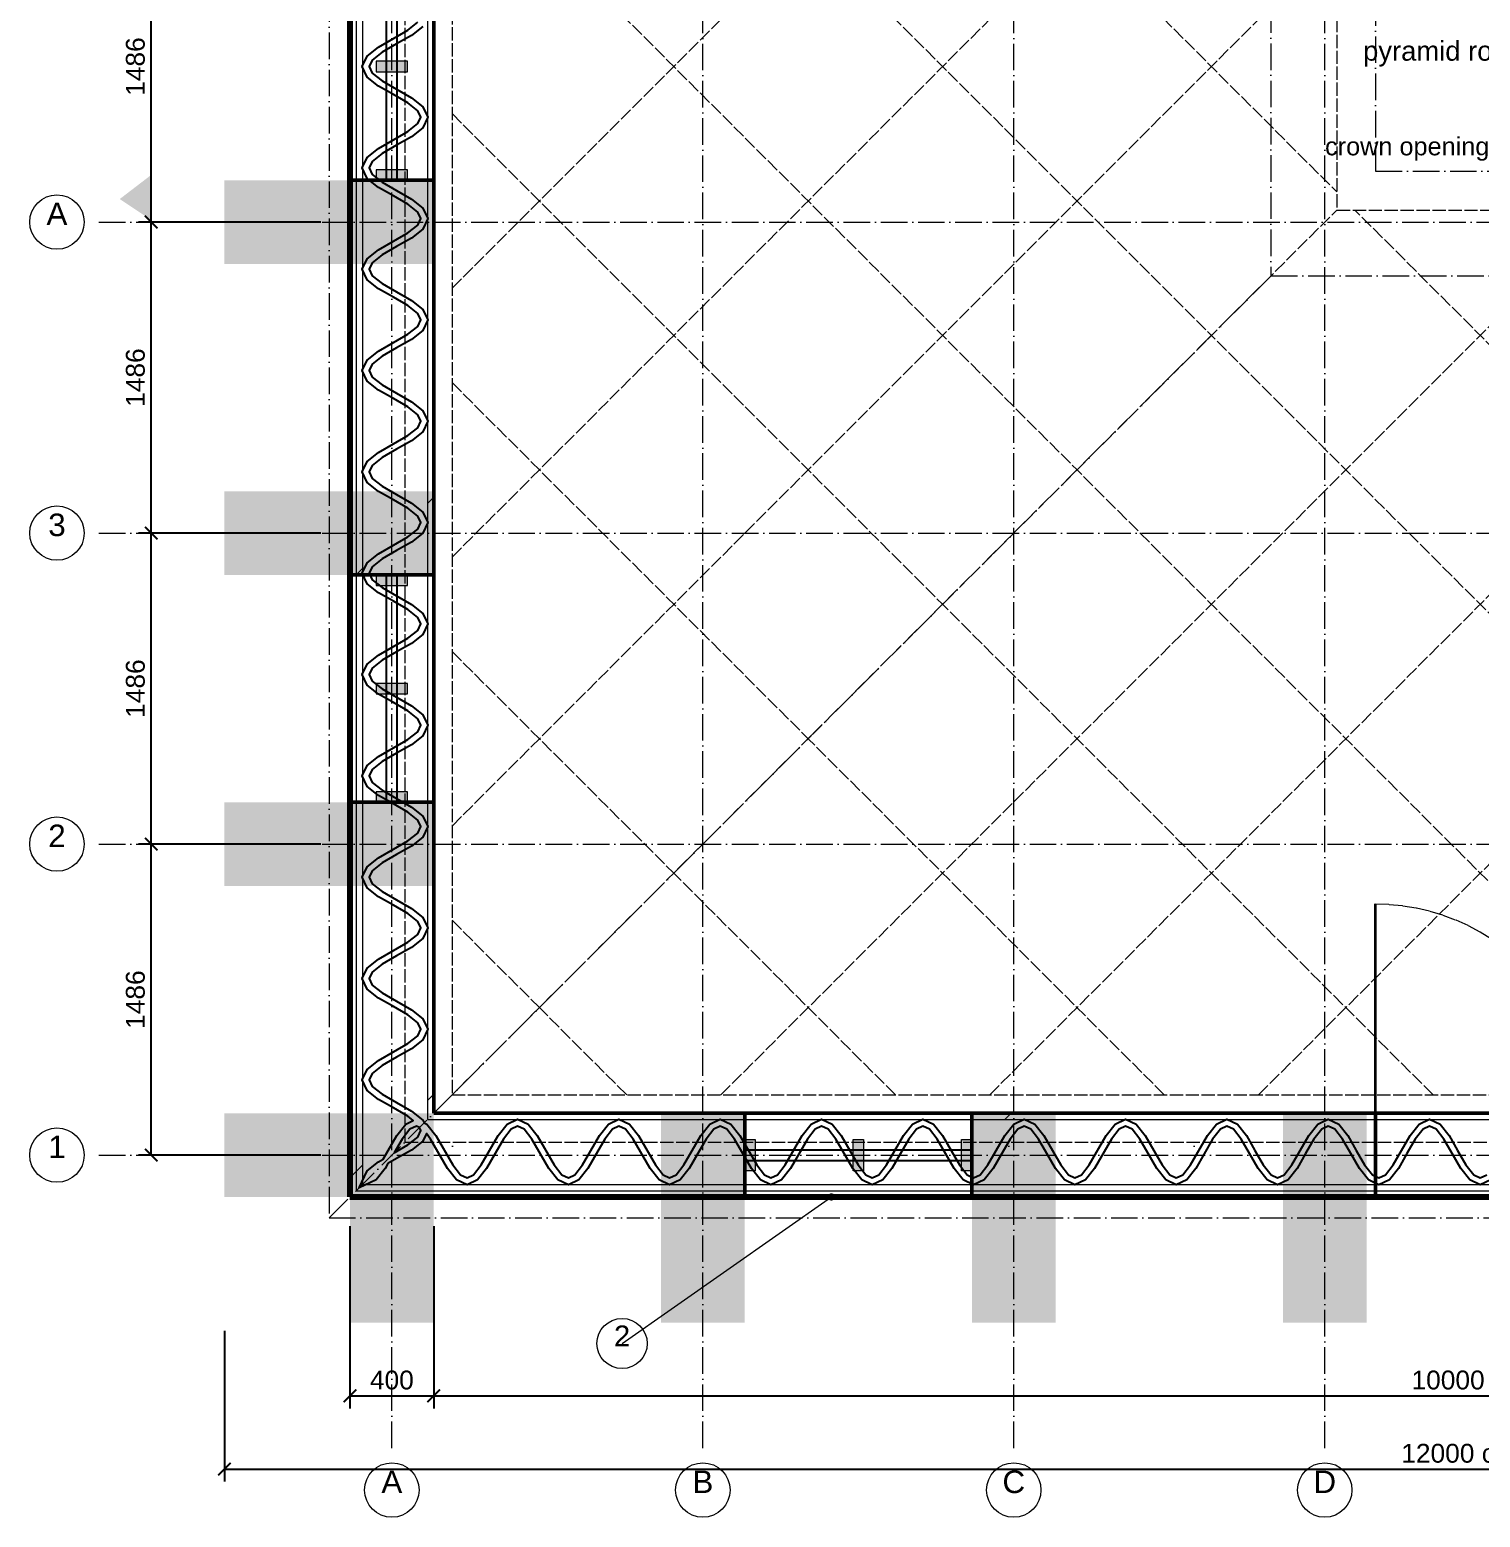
# Model space of a CAD drawing. Header units: millimetres. Extents: x 0 to 157872, y -2 to 14466.
# Drawn here: x 34300 to 41230, y 0 to 7106 of the extents above; entities that cross this region are included whole.
import ezdxf
from ezdxf.enums import TextEntityAlignment as Align

# ---------------------------------------------------------------- set-up
doc = ezdxf.new("R2010")
doc.units = ezdxf.units.MM
doc.linetypes.add('DASHDOT', pattern=[3.556, 2.54, -0.508, 0, -0.508])
doc.linetypes.add('DASHED', pattern=[1.524, 1.27, -0.254])
for name, color, linetype, lineweight in [('ANNOTATION', 4, 'CONTINUOUS', 18), ('BUTTRESS-SOLID', 7, 'CONTINUOUS', 25), ('DIMS', 3, 'CONTINUOUS', 18), ('HATCH-INSULATION', 7, 'Continuous', 9), ('HATCH-PRINTED', 7, 'CONTINUOUS', 9), ('HIDDEN-AXIS', 8, 'DASHED', 18), ('LINES', 7, 'CONTINUOUS', 25), ('OUTLINE-CUT', 7, 'CONTINUOUS', 50), ('OUTLINE-FINE', 7, 'CONTINUOUS', 25), ('PRINTED-BEAD', 7, 'CONTINUOUS', 25), ('TEXT', 7, 'CONTINUOUS', 18)]:
    doc.layers.add(name, color=color, linetype=linetype, lineweight=lineweight)
doc.styles.get("Standard").update_dxf_attribs({"font": 'arial.ttf'})
doc.dimstyles.new('PYR-1-50', dxfattribs={"dimscale": 50, "dimtxt": 1.8, "dimasz": 1.2, "dimexe": 1.2, "dimexo": 0.8, "dimgap": 0.6, "dimtad": 1, "dimdec": 0, "dimtxsty": 'Standard', "dimblk": 'ARCHTICK', "dimcen": 2.5, "dimclrd": 3, "dimclre": 3, "dimclrt": 7, "dimazin": 3, "dimtfac": 1, "dimtmove": 0, "dimatfit": 3})
pattern_1 = [(45, (0, 0), (-1425.35, 1425.35), [])]
pattern_2 = [(0, (0, 0), (442.913, 885.827), [0, -885.827])]

# ---------------------------------------------------------------- blocks, each defined once
blk = doc.blocks.new('_ARCHTICK')
at = {"color": 0, "linetype": 'BYBLOCK', "const_width": 0.15}
blk.add_lwpolyline([(-0.5, -0.5), (0.5, 0.5)], dxfattribs=at)

msp = doc.modelspace()

# ---------------------------------------------------------------- hatches: boundary and pattern name
at = {"layer": 'ANNOTATION', "ltscale": 50}
h = msp.add_hatch(color=7, dxfattribs=at)
h.dxf.hatch_style = 1
h.paths.add_polyline_path([(34880, 6197.1), (34880, 6412.1), (34730, 6297.1)])
h = msp.add_hatch(color=7, dxfattribs=at)
h.dxf.hatch_style = 1
edge = h.paths.add_edge_path()
edge.add_arc((38130, 1530), 17.5, 0, 360)
at = {"layer": 'BUTTRESS-SOLID', "ltscale": 50}
h = msp.add_hatch(color=7, dxfattribs=at)
h.dxf.hatch_style = 1
h.paths.add_polyline_path([(35955, 6905), (35955, 6955), (36105, 6955), (36105, 6905)])
h = msp.add_hatch(color=7, dxfattribs=at)
h.dxf.hatch_style = 1
h.paths.add_polyline_path([(35955, 6387.1), (35955, 6437.1), (36105, 6437.1), (36105, 6387.1)])
h = msp.add_hatch(color=7, dxfattribs=at)
h.dxf.hatch_style = 1
h.paths.add_polyline_path([(35230, 5987.1), (35230, 6387.1), (35825, 6387.1), (36230, 6387.1), (36230, 5987.1)])
h = msp.add_hatch(color=7, dxfattribs=at)
h.dxf.hatch_style = 1
h.paths.add_polyline_path([(35825, 4501.4), (35230, 4501.4), (35230, 4901.4), (36230, 4901.4), (36230, 4501.4)])
h = msp.add_hatch(color=7, dxfattribs=at)
h.dxf.hatch_style = 1
h.paths.add_polyline_path([(35955, 4501.4), (36105, 4501.4), (36105, 4451.4), (35955, 4451.4)])
h = msp.add_hatch(color=7, dxfattribs=at)
h.dxf.hatch_style = 1
h.paths.add_polyline_path([(35955, 3983.6), (36105, 3983.6), (36105, 3933.6), (35955, 3933.6)])
h = msp.add_hatch(color=7, dxfattribs=at)
h.dxf.hatch_style = 1
h.paths.add_polyline_path([(36230, 3415.7), (36230, 3015.7), (35230, 3015.7), (35230, 3415.7), (35825, 3415.7), (35825, 3415.7)])
h = msp.add_hatch(color=7, dxfattribs=at)
h.dxf.hatch_style = 1
h.paths.add_polyline_path([(35955, 3465.7), (36105, 3465.7), (36105, 3415.7), (35955, 3415.7)])
h = msp.add_hatch(color=7, dxfattribs=at)
h.dxf.hatch_style = 1
h.paths.add_polyline_path([(35230, 1530), (35230, 1930), (36230, 1930), (36230, 1530)])
h = msp.add_hatch(color=7, dxfattribs=at)
h.dxf.hatch_style = 1
h.paths.add_polyline_path([(35830, 930), (35830, 1930), (36230, 1930), (36230, 930)])
h = msp.add_hatch(color=7, dxfattribs=at)
h.dxf.hatch_style = 1
h.paths.add_polyline_path([(37715.7, 1525), (37715.7, 930), (37315.7, 930), (37315.7, 1930), (37715.7, 1930), (37715.7, 1525)])
h = msp.add_hatch(color=7, dxfattribs=at)
h.dxf.hatch_style = 1
h.paths.add_polyline_path([(39201.4, 930), (38801.4, 930), (38801.4, 1525), (38801.4, 1930), (39201.4, 1930)])
h = msp.add_hatch(color=7, dxfattribs=at)
h.dxf.hatch_style = 1
h.paths.add_polyline_path([(40287.1, 930), (40287.1, 1930), (40687.1, 1930), (40687.1, 930)])
h = msp.add_hatch(color=7, dxfattribs=at)
h.dxf.hatch_style = 1
h.paths.add_polyline_path([(37715.7, 1655), (37715.7, 1805), (37765.7, 1805), (37765.7, 1655)])
h = msp.add_hatch(color=7, dxfattribs=at)
h.dxf.hatch_style = 1
h.paths.add_polyline_path([(38233.6, 1655), (38233.6, 1805), (38283.6, 1805), (38283.6, 1655)])
h = msp.add_hatch(color=7, dxfattribs=at)
h.dxf.hatch_style = 1
h.paths.add_polyline_path([(38751.4, 1655), (38751.4, 1805), (38801.4, 1805), (38801.4, 1655)])
at = {"layer": 'HATCH-INSULATION', "ltscale": 50}
h = msp.add_hatch(dxfattribs=at)
h.set_pattern_fill('DOTS', scale=23.622047)
h.set_pattern_definition(pattern_2)
h.paths.add_polyline_path([(35890, 5965.1), (35890, 6387.1), (35922.9, 6387.1), (35966.6, 6352.8), (36037.5, 6311.9), (36106.6, 6272.1), (36154.2, 6234.6), (36168.5, 6203.9), (36154.2, 6173.1), (36106.6, 6135.6), (36037.5, 6095.8), (35966.6, 6055), (35911.7, 6011.7)])
h = msp.add_hatch(dxfattribs=at)
h.set_pattern_fill('DOTS', scale=23.622047)
h.set_pattern_definition(pattern_2)
h.paths.add_polyline_path([(36178.3, 6253.8), (36123.4, 6297), (36052.5, 6337.9), (35983.4, 6377.7), (35971.4, 6387.1), (36200, 6387.1), (36200, 6207.2)])
h = msp.add_hatch(dxfattribs=at)
h.set_pattern_fill('DOTS', scale=23.622047)
h.set_pattern_definition(pattern_2)
h.paths.add_polyline_path([(36200, 6200.5), (36200, 5723.1), (36178.3, 5769.7), (36123.4, 5812.9), (36052.5, 5853.8), (35983.4, 5893.6), (35935.8, 5931), (35921.5, 5961.8), (35935.8, 5992.6), (35983.4, 6030), (36052.5, 6069.8), (36123.4, 6110.7), (36178.3, 6154)])
h = msp.add_hatch(dxfattribs=at)
h.set_pattern_fill('DOTS', scale=23.622047)
h.set_pattern_definition(pattern_2)
h.paths.add_polyline_path([(35890, 5481), (35890, 5958.5), (35911.7, 5911.9), (35966.6, 5868.7), (36037.5, 5827.8), (36106.6, 5788), (36154.2, 5750.5), (36168.5, 5719.8), (36154.2, 5689), (36106.6, 5651.5), (36037.5, 5611.7), (35966.6, 5570.9), (35911.7, 5527.6)])
h = msp.add_hatch(dxfattribs=at)
h.set_pattern_fill('DOTS', scale=23.622047)
h.set_pattern_definition(pattern_2)
h.paths.add_polyline_path([(36200, 5716.5), (36200, 5239), (36178.3, 5285.6), (36123.4, 5328.8), (36052.5, 5369.7), (35983.4, 5409.5), (35935.8, 5447), (35921.5, 5477.7), (35935.8, 5508.5), (35983.4, 5546), (36052.5, 5585.8), (36123.4, 5626.6), (36178.3, 5669.9)])
h = msp.add_hatch(dxfattribs=at)
h.set_pattern_fill('DOTS', scale=23.622047)
h.set_pattern_definition(pattern_2)
h.paths.add_polyline_path([(35890, 4997), (35890, 5474.4), (35911.7, 5427.8), (35966.6, 5384.6), (36037.5, 5343.7), (36106.6, 5303.9), (36154.2, 5266.5), (36168.5, 5235.7), (36154.2, 5204.9), (36106.6, 5167.5), (36037.5, 5127.7), (35966.6, 5086.8), (35911.7, 5043.5)])
h = msp.add_hatch(dxfattribs=at)
h.set_pattern_fill('DOTS', scale=23.622047)
h.set_pattern_definition(pattern_2)
h.paths.add_polyline_path([(36200, 5232.4), (36200, 4754.9), (36178.3, 4801.5), (36123.4, 4844.7), (36052.5, 4885.6), (35983.4, 4925.4), (35935.8, 4962.9), (35921.5, 4993.6), (35935.8, 5024.4), (35983.4, 5061.9), (36052.5, 5101.7), (36123.4, 5142.5), (36178.3, 5185.8)])
h = msp.add_hatch(dxfattribs=at)
h.set_pattern_fill('DOTS', scale=23.622047)
h.set_pattern_definition(pattern_2)
h.paths.add_polyline_path([(35890, 4512.9), (35890, 4990.3), (35911.7, 4943.7), (35966.6, 4900.5), (36037.5, 4859.6), (36106.6, 4819.8), (36154.2, 4782.4), (36168.5, 4751.6), (36154.2, 4720.8), (36106.6, 4683.4), (36037.5, 4643.6), (35966.6, 4602.7), (35911.7, 4559.5)])
h = msp.add_hatch(dxfattribs=at)
h.set_pattern_fill('DOTS', scale=23.622047)
h.set_pattern_definition(pattern_2)
h.paths.add_polyline_path([(36200, 4748.3), (36200, 4501.4), (35925.3, 4501.4), (35921.5, 4509.5), (35935.8, 4540.3), (35983.4, 4577.8), (36052.5, 4617.6), (36123.4, 4658.5), (36178.3, 4701.7)])
h = msp.add_hatch(dxfattribs=at)
h.set_pattern_fill('DOTS', scale=23.622047)
h.set_pattern_definition(pattern_2)
h.paths.add_polyline_path([(35890, 4501.4), (35890, 4506.2), (35892.2, 4501.4)])
h = msp.add_hatch(dxfattribs=at)
h.set_pattern_fill('DOTS', scale=23.622047)
h.set_pattern_definition(pattern_2)
h.paths.add_polyline_path([(35890, 3060.6), (35890, 3415.7), (36023, 3415.7), (36037.5, 3407.3), (36106.6, 3367.5), (36154.2, 3330.1), (36168.5, 3299.3), (36154.2, 3268.5), (36106.6, 3231.1), (36037.5, 3191.3), (35966.6, 3150.4), (35911.7, 3107.2)])
h = msp.add_hatch(dxfattribs=at)
h.set_pattern_fill('DOTS', scale=23.622047)
h.set_pattern_definition(pattern_2)
h.paths.add_polyline_path([(36123.4, 3392.5), (36083.1, 3415.7), (36200, 3415.7), (36200, 3302.6), (36178.3, 3349.2)])
h = msp.add_hatch(dxfattribs=at)
h.set_pattern_fill('DOTS', scale=23.622047)
h.set_pattern_definition(pattern_2)
h.paths.add_polyline_path([(36200, 3296), (36200, 2818.5), (36178.3, 2865.1), (36123.4, 2908.4), (36052.5, 2949.2), (35983.4, 2989), (35935.8, 3026.5), (35921.5, 3057.3), (35935.8, 3088), (35983.4, 3125.5), (36052.5, 3165.3), (36123.4, 3206.2), (36178.3, 3249.4)])
h = msp.add_hatch(dxfattribs=at)
h.set_pattern_fill('DOTS', scale=23.622047)
h.set_pattern_definition(pattern_2)
h.paths.add_polyline_path([(35890, 2576.5), (35890, 3054), (35911.7, 3007.4), (35966.6, 2964.1), (36037.5, 2923.3), (36106.6, 2883.5), (36154.2, 2846), (36168.5, 2815.2), (36154.2, 2784.5), (36106.6, 2747), (36037.5, 2707.2), (35966.6, 2666.3), (35911.7, 2623.1)])
h = msp.add_hatch(dxfattribs=at)
h.set_pattern_fill('DOTS', scale=23.622047)
h.set_pattern_definition(pattern_2)
h.paths.add_polyline_path([(36200, 2811.9), (36200, 2334.5), (36178.3, 2381), (36123.4, 2424.3), (36052.5, 2465.2), (35983.4, 2505), (35935.8, 2542.4), (35921.5, 2573.2), (35935.8, 2604), (35983.4, 2641.4), (36052.5, 2681.2), (36123.4, 2722.1), (36178.3, 2765.3)])
h = msp.add_hatch(dxfattribs=at)
h.set_pattern_fill('DOTS', scale=23.622047)
h.set_pattern_definition(pattern_2)
h.paths.add_polyline_path([(35890, 2092.4), (35890, 2569.9), (35911.7, 2523.3), (35966.6, 2480), (36037.5, 2439.2), (36106.6, 2399.4), (36154.2, 2361.9), (36168.5, 2331.1), (36154.2, 2300.4), (36106.6, 2262.9), (36037.5, 2223.1), (35966.6, 2182.2), (35911.7, 2139)])
h = msp.add_hatch(dxfattribs=at)
h.set_pattern_fill('DOTS', scale=23.622047)
h.set_pattern_definition(pattern_2)
h.paths.add_polyline_path([(36184.2, 1884.2), (36178.3, 1897), (36123.4, 1940.2), (36052.5, 1981.1), (35983.4, 2020.9), (35935.8, 2058.3), (35921.5, 2089.1), (35935.8, 2119.9), (35983.4, 2157.3), (36052.5, 2197.1), (36123.4, 2238), (36178.3, 2281.2), (36200, 2327.8), (36200, 1900), (36627.8, 1900), (36581.2, 1878.3), (36538, 1823.4), (36497.1, 1752.5), (36457.3, 1683.4), (36419.9, 1635.8), (36389.1, 1621.5), (36358.3, 1635.8), (36320.9, 1683.4), (36240.2, 1823.4), (36197, 1878.3)])
h = msp.add_hatch(dxfattribs=at)
h.set_pattern_fill('DOTS', scale=23.622047)
h.set_pattern_definition(pattern_2)
h.paths.add_polyline_path([(35890, 2085.8), (35911.7, 2039.2), (35966.6, 1996), (36037.5, 1955.1), (36106.6, 1915.3), (36132.6, 1894.8), (36097.1, 1878.3), (36053.9, 1823.4), (35989.2, 1711.2), (35966.6, 1698.1), (35911.7, 1654.9), (35890, 1608.3)])
h = msp.add_hatch(dxfattribs=at)
h.set_pattern_fill('DOTS', scale=23.622047)
h.set_pattern_definition(pattern_2)
h.paths.add_polyline_path([(36168.5, 1847), (36154.2, 1816.3), (36106.6, 1778.8), (36041.1, 1741.1), (36078.8, 1806.6), (36116.3, 1854.2), (36147, 1868.5), (36161.7, 1861.7)])
h = msp.add_hatch(dxfattribs=at)
h.set_pattern_fill('DOTS', scale=23.622047)
h.set_pattern_definition(pattern_2)
h.paths.add_polyline_path([(36392.4, 1590), (36439, 1611.7), (36482.2, 1666.6), (36523.1, 1737.5), (36562.9, 1806.6), (36600.4, 1854.2), (36631.1, 1868.5), (36661.9, 1854.2), (36699.4, 1806.6), (36780, 1666.6), (36823.3, 1611.7), (36869.9, 1590)])
h = msp.add_hatch(dxfattribs=at)
h.set_pattern_fill('DOTS', scale=23.622047)
h.set_pattern_definition(pattern_2)
h.paths.add_polyline_path([(37111.9, 1900), (37065.3, 1878.3), (37022.1, 1823.4), (36981.2, 1752.5), (36941.4, 1683.4), (36904, 1635.8), (36873.2, 1621.5), (36842.4, 1635.8), (36805, 1683.4), (36724.3, 1823.4), (36681, 1878.3), (36634.5, 1900)])
h = msp.add_hatch(dxfattribs=at)
h.set_pattern_fill('DOTS', scale=23.622047)
h.set_pattern_definition(pattern_2)
h.paths.add_polyline_path([(36876.5, 1590), (36923.1, 1611.7), (36966.3, 1666.6), (37007.2, 1737.5), (37047, 1806.6), (37084.5, 1854.2), (37115.2, 1868.5), (37146, 1854.2), (37183.5, 1806.6), (37264.1, 1666.6), (37307.4, 1611.7), (37354, 1590)])
h = msp.add_hatch(dxfattribs=at)
h.set_pattern_fill('DOTS', scale=23.622047)
h.set_pattern_definition(pattern_2)
h.paths.add_polyline_path([(37596, 1900), (37549.4, 1878.3), (37506.2, 1823.4), (37465.3, 1752.5), (37425.5, 1683.4), (37388, 1635.8), (37357.3, 1621.5), (37326.5, 1635.8), (37289, 1683.4), (37208.4, 1823.4), (37165.1, 1878.3), (37118.5, 1900)])
h = msp.add_hatch(dxfattribs=at)
h.set_pattern_fill('DOTS', scale=23.622047)
h.set_pattern_definition(pattern_2)
h.paths.add_polyline_path([(37407.2, 1611.7), (37450.4, 1666.6), (37491.3, 1737.5), (37531.1, 1806.6), (37568.5, 1854.2), (37599.3, 1868.5), (37630.1, 1854.2), (37667.5, 1806.6), (37715.7, 1723), (37715.7, 1590), (37360.6, 1590)])
h = msp.add_hatch(dxfattribs=at)
h.set_pattern_fill('DOTS', scale=23.622047)
h.set_pattern_definition(pattern_2)
h.paths.add_polyline_path([(37649.2, 1878.3), (37602.6, 1900), (37715.7, 1900), (37715.7, 1783.1), (37692.5, 1823.4)])
h = msp.add_hatch(dxfattribs=at)
h.set_pattern_fill('DOTS', scale=23.622047)
h.set_pattern_definition(pattern_2)
h.paths.add_polyline_path([(38917.6, 1752.5), (38877.8, 1683.4), (38840.3, 1635.8), (38809.5, 1621.5), (38801.4, 1625.3), (38801.4, 1900), (39048.3, 1900), (39001.7, 1878.3), (38958.5, 1823.4)])
h = msp.add_hatch(dxfattribs=at)
h.set_pattern_fill('DOTS', scale=23.622047)
h.set_pattern_definition(pattern_2)
h.paths.add_polyline_path([(39290.3, 1590), (38812.9, 1590), (38859.5, 1611.7), (38902.7, 1666.6), (38943.6, 1737.5), (38983.4, 1806.6), (39020.8, 1854.2), (39051.6, 1868.5), (39082.4, 1854.2), (39119.8, 1806.6), (39159.6, 1737.5), (39200.5, 1666.6), (39243.7, 1611.7)])
h = msp.add_hatch(dxfattribs=at)
h.set_pattern_fill('DOTS', scale=23.622047)
h.set_pattern_definition(pattern_2)
h.paths.add_polyline_path([(39532.4, 1900), (39485.8, 1878.3), (39442.5, 1823.4), (39361.9, 1683.4), (39324.4, 1635.8), (39293.6, 1621.5), (39262.9, 1635.8), (39225.4, 1683.4), (39185.6, 1752.5), (39144.7, 1823.4), (39101.5, 1878.3), (39054.9, 1900)])
h = msp.add_hatch(dxfattribs=at)
h.set_pattern_fill('DOTS', scale=23.622047)
h.set_pattern_definition(pattern_2)
h.paths.add_polyline_path([(39297, 1590), (39343.5, 1611.7), (39386.8, 1666.6), (39467.5, 1806.6), (39504.9, 1854.2), (39535.7, 1868.5), (39566.5, 1854.2), (39603.9, 1806.6), (39643.7, 1737.5), (39684.6, 1666.6), (39727.8, 1611.7), (39774.4, 1590)])
h = msp.add_hatch(dxfattribs=at)
h.set_pattern_fill('DOTS', scale=23.622047)
h.set_pattern_definition(pattern_2)
h.paths.add_polyline_path([(40016.5, 1900), (39969.9, 1878.3), (39926.6, 1823.4), (39846, 1683.4), (39808.5, 1635.8), (39777.7, 1621.5), (39747, 1635.8), (39709.5, 1683.4), (39669.7, 1752.5), (39628.8, 1823.4), (39585.6, 1878.3), (39539, 1900)])
h = msp.add_hatch(dxfattribs=at)
h.set_pattern_fill('DOTS', scale=23.622047)
h.set_pattern_definition(pattern_2)
h.paths.add_polyline_path([(39781, 1590), (39827.6, 1611.7), (39870.9, 1666.6), (39951.5, 1806.6), (39989, 1854.2), (40019.8, 1868.5), (40050.5, 1854.2), (40088, 1806.6), (40127.8, 1737.5), (40168.7, 1666.6), (40211.9, 1611.7), (40258.5, 1590)])
h = msp.add_hatch(dxfattribs=at)
h.set_pattern_fill('DOTS', scale=23.622047)
h.set_pattern_definition(pattern_2)
h.paths.add_polyline_path([(40023.1, 1900), (40500.5, 1900), (40454, 1878.3), (40410.7, 1823.4), (40369.8, 1752.5), (40330, 1683.4), (40292.6, 1635.8), (40261.8, 1621.5), (40231, 1635.8), (40193.6, 1683.4), (40153.8, 1752.5), (40112.9, 1823.4), (40069.7, 1878.3)])
h = msp.add_hatch(dxfattribs=at)
h.set_pattern_fill('DOTS', scale=23.622047)
h.set_pattern_definition(pattern_2)
h.paths.add_polyline_path([(40730, 1595.9), (40730, 1590), (40265.1, 1590), (40311.7, 1611.7), (40355, 1666.6), (40395.8, 1737.5), (40435.6, 1806.6), (40473.1, 1854.2), (40503.9, 1868.5), (40534.6, 1854.2), (40572.1, 1806.6), (40611.9, 1737.5), (40652.8, 1666.6), (40696, 1611.7)])
h = msp.add_hatch(dxfattribs=at)
h.set_pattern_fill('DOTS', scale=23.622047)
h.set_pattern_definition(pattern_2)
h.paths.add_polyline_path([(40637.9, 1752.5), (40597, 1823.4), (40553.8, 1878.3), (40507.2, 1900), (40730, 1900), (40730, 1628.9), (40715.1, 1635.8), (40677.7, 1683.4)])
h = msp.add_hatch(dxfattribs=at)
h.set_pattern_fill('DOTS', scale=23.622047)
h.set_pattern_definition(pattern_2)
h.paths.add_polyline_path([(35908.3, 1590), (35954.9, 1611.7), (35998.1, 1666.6), (36011.2, 1689.2), (36052.5, 1713), (36123.4, 1753.9), (36178.3, 1797.1), (36194.8, 1832.6), (36215.3, 1806.6), (36296, 1666.6), (36339.2, 1611.7), (36385.8, 1590)])
h = msp.add_hatch(dxfattribs=at)
h.set_pattern_fill('DOTS', scale=23.622047)
h.set_pattern_definition(pattern_2)
h.paths.add_polyline_path([(38801.4, 1592.2), (38806.2, 1590), (38801.4, 1590)])
at = {"layer": 'HATCH-PRINTED', "ltscale": 50}
h = msp.add_hatch(dxfattribs=at)
h.set_pattern_fill('ANSI31', scale=25.19685)
h.set_pattern_definition(pattern_1)
h.paths.add_polyline_path([(35888.5, 5961.8), (35890, 5958.5), (35890, 5481), (35888.5, 5477.7), (35890, 5474.4), (35890, 4997), (35888.5, 4993.6), (35890, 4990.3), (35890, 4512.9), (35888.5, 4509.5), (35890, 4506.2), (35890, 4501.4), (35830, 4501.4), (35830, 6387.1), (35890, 6387.1), (35890, 5965.1)])
h = msp.add_hatch(dxfattribs=at)
h.set_pattern_fill('ANSI31', scale=25.19685)
h.set_pattern_definition(pattern_1)
h.paths.add_polyline_path([(36200, 4754.9), (36200, 5232.4), (36201.5, 5235.7), (36200, 5239), (36200, 5716.5), (36201.5, 5719.8), (36200, 5723.1), (36200, 6200.5), (36201.5, 6203.9), (36200, 6207.2), (36200, 6387.1), (36230, 6387.1), (36230, 4501.4), (36200, 4501.4), (36200, 4748.3), (36201.5, 4751.6)])
h = msp.add_hatch(dxfattribs=at)
h.set_pattern_fill('ANSI31', scale=25.19685)
h.set_pattern_definition(pattern_1)
h.paths.add_polyline_path([(35890, 3054), (35890, 2576.5), (35888.5, 2573.2), (35890, 2569.9), (35890, 2092.4), (35888.5, 2089.1), (35890, 2085.8), (35890, 1608.3), (35874.1, 1574.1), (35908.3, 1590), (36385.8, 1590), (36389.1, 1588.5), (36392.4, 1590), (36869.9, 1590), (36873.2, 1588.5), (36876.5, 1590), (37354, 1590), (37357.3, 1588.5), (37360.6, 1590), (37715.7, 1590), (37715.7, 1530), (35830, 1530), (35830, 3415.7), (35890, 3415.7), (35890, 3060.6), (35888.5, 3057.3)])
h = msp.add_hatch(dxfattribs=at)
h.set_pattern_fill('ANSI31', scale=25.19685)
h.set_pattern_definition(pattern_1)
h.paths.add_polyline_path([(37115.2, 1901.5), (37111.9, 1900), (36634.5, 1900), (36631.1, 1901.5), (36627.8, 1900), (36200, 1900), (36200, 2327.8), (36201.5, 2331.1), (36200, 2334.5), (36200, 2811.9), (36201.5, 2815.2), (36200, 2818.5), (36200, 3296), (36201.5, 3299.3), (36200, 3302.6), (36200, 3415.7), (36230, 3415.7), (36230, 1930), (37715.7, 1930), (37715.7, 1900), (37602.6, 1900), (37599.3, 1901.5), (37596, 1900), (37118.5, 1900)])
h = msp.add_hatch(dxfattribs=at)
h.set_pattern_fill('ANSI31', scale=25.19685)
h.set_pattern_definition(pattern_1)
h.paths.add_polyline_path([(39051.6, 1901.5), (39048.3, 1900), (38801.4, 1900), (38801.4, 1930), (40730, 1930), (40730, 1900), (40507.2, 1900), (40503.9, 1901.5), (40500.5, 1900), (40023.1, 1900), (40019.8, 1901.5), (40016.5, 1900), (39539, 1900), (39535.7, 1901.5), (39532.4, 1900), (39054.9, 1900)])
h = msp.add_hatch(dxfattribs=at)
h.set_pattern_fill('ANSI31', scale=25.19685)
h.set_pattern_definition(pattern_1)
h.paths.add_polyline_path([(39781, 1590), (40258.5, 1590), (40261.8, 1588.5), (40265.1, 1590), (40730, 1590), (40730, 1530), (38801.4, 1530), (38801.4, 1590), (38806.2, 1590), (38809.5, 1588.5), (38812.9, 1590), (39290.3, 1590), (39293.6, 1588.5), (39297, 1590), (39774.4, 1590), (39777.7, 1588.5)])

# ---------------------------------------------------------------- linework, layer by layer
at = {"layer": 'ANNOTATION', "lineweight": 20, "ltscale": 50}
msp.add_lwpolyline([(37130, 830), (38130, 1530)], dxfattribs=at)
at = {"layer": 'ANNOTATION', "lineweight": 18, "ltscale": 50}
for centre, radius in [((34430, 6187.1), 130), ((34430, 4701.4), 130), ((34430, 3215.7), 130), ((34430, 1730), 130), ((37130, 830), 120), ((36030, 130), 130), ((37515.7, 130), 130), ((39001.4, 130), 130), ((40487.1, 130), 130)]:
    msp.add_circle(centre, radius, dxfattribs=at)
at = {"layer": 'HIDDEN-AXIS', "linetype": 'DASHDOT', "lineweight": 13, "ltscale": 50}
for points in [[(36030, 330), (36030, 13530)], [(37515.7, 330), (37515.7, 13530)], [(39001.4, 330), (39001.4, 13530)], [(40487.1, 330), (40487.1, 13530)], [(34630, 6187.1), (47830, 6187.1)], [(34630, 4701.4), (47830, 4701.4)], [(34630, 3215.7), (47830, 3215.7)], [(34630, 1730), (47830, 1730)]]:
    msp.add_lwpolyline(points, dxfattribs=at)
at = {"layer": 'HIDDEN-AXIS', "linetype": 'DASHDOT', "lineweight": 20, "ltscale": 50}
for points in [[(35730, 1430), (46730, 1430), (46730, 12430), (35730, 12430), (35730, 1430)], [(40230, 5930), (42230, 5930), (42230, 7930), (40230, 7930), (40230, 5930)], [(40730, 6430), (41730, 6430), (41730, 7430), (40730, 7430), (40730, 6430)], [(35730, 1430), (40230, 5930)]]:
    msp.add_lwpolyline(points, dxfattribs=at)
at = {"layer": 'HIDDEN-AXIS', "linetype": 'DASHED', "lineweight": 20, "ltscale": 50}
for points in [[(36092.5, 1792.5), (46367.5, 1792.5), (46367.5, 12067.5), (36092.5, 12067.5), (36092.5, 1792.5)], [(36317.5, 2017.5), (46142.5, 2017.5), (46142.5, 11842.5), (36317.5, 11842.5), (36317.5, 2017.5)], [(36317.5, 10558.1), (40544.5, 6331.1)], [(36317.5, 9273.8), (39945.6, 5645.6)], [(36317.5, 5870.6), (39303.4, 8856.6)], [(36317.5, 4586.2), (39945.6, 8214.4)], [(36317.5, 7989.4), (39303.4, 5003.4)], [(40544.5, 6244.5), (41915.5, 6244.5), (41915.5, 7615.5), (40544.5, 7615.5), (40544.5, 6244.5)], [(36317.5, 3301.9), (40544.5, 7528.9)], [(36317.5, 6705), (38661.2, 4361.2)], [(36317.5, 2017.5), (40544.5, 6244.5)], [(37601.9, 2017.5), (41828.9, 6244.5)], [(44858.1, 2017.5), (40631.1, 6244.5)], [(38886.2, 2017.5), (42514.4, 5645.6)], [(43573.8, 2017.5), (39945.6, 5645.6)], [(36317.5, 5420.6), (38019.1, 3719.1)], [(42289.4, 2017.5), (39303.4, 5003.4)], [(40170.6, 2017.5), (43156.6, 5003.4)], [(41005, 2017.5), (38661.2, 4361.2)], [(36317.5, 4136.2), (37376.9, 3076.9)], [(39720.6, 2017.5), (38019.1, 3719.1)], [(38436.2, 2017.5), (37376.9, 3076.9)], [(36317.5, 2851.9), (36734.7, 2434.7)], [(37151.9, 2017.5), (36734.7, 2434.7)]]:
    msp.add_lwpolyline(points, dxfattribs=at)
at = {"layer": 'HIDDEN-AXIS', "linetype": 'DASHDOT', "lineweight": 50, "ltscale": 50}
msp.add_lwpolyline([(34880, 6187.1), (34880, 6187.1)], dxfattribs=at)
at = {"layer": 'HIDDEN-AXIS', "linetype": 'DASHED', "lineweight": 15, "ltscale": 50}
msp.add_lwpolyline([(40730, 2930), (40795.4, 2927.9), (40860.5, 2921.4), (40925.1, 2910.8), (40988.8, 2895.9), (41051.4, 2876.9), (41112.7, 2853.9), (41172.3, 2826.9), (41230, 2796), (41285.6, 2761.5)], dxfattribs=at)
at = {"layer": 'LINES', "lineweight": 25, "ltscale": 50}
for points in [[(36005, 6387.1), (36005, 7472.9)], [(36055, 6387.1), (36055, 7472.9)], [(36005, 3415.7), (36005, 4501.4)], [(36055, 3415.7), (36055, 4501.4)], [(37715.7, 1755), (38801.4, 1755)], [(37715.7, 1705), (38801.4, 1705)]]:
    msp.add_lwpolyline(points, dxfattribs=at)
at = {"layer": 'LINES', "lineweight": 50, "ltscale": 50}
for points in [[(36230, 6387.1), (35830, 6387.1)], [(36230, 4501.4), (35830, 4501.4)], [(36230, 3415.7), (35830, 3415.7)], [(37715.7, 1930), (37715.7, 1530)], [(38801.4, 1930), (38801.4, 1530)], [(40730, 1930), (40730, 1530)]]:
    msp.add_lwpolyline(points, dxfattribs=at)
at = {"layer": 'LINES', "lineweight": 35, "ltscale": 50}
msp.add_lwpolyline([(40730, 1930), (40730, 2930)], dxfattribs=at)
at = {"layer": 'OUTLINE-CUT', "lineweight": 100, "ltscale": 50}
msp.add_lwpolyline([(35830, 1530), (46630, 1530), (46630, 12330), (35830, 12330)], close=True, dxfattribs=at)
at = {"layer": 'OUTLINE-CUT', "lineweight": 50, "ltscale": 50}
msp.add_lwpolyline([(36230, 1930), (46230, 1930), (46230, 11930), (36230, 11930)], close=True, dxfattribs=at)
at = {"layer": 'OUTLINE-FINE', "lineweight": 9, "ltscale": 50}
msp.add_lwpolyline([(35860, 1560), (46600, 1560), (46600, 12300), (35860, 12300)], close=True, dxfattribs=at)
at = {"layer": 'OUTLINE-FINE', "lineweight": 15, "ltscale": 50}
for points in [[(35890, 1590), (46570, 1590), (46570, 12270), (35890, 12270)], [(36200, 1900), (46260, 1900), (46260, 11960), (36200, 11960)]]:
    msp.add_lwpolyline(points, close=True, dxfattribs=at)
at = {"layer": 'OUTLINE-FINE', "lineweight": 20, "ltscale": 50}
for points in [[(36105, 6905), (36105, 6955), (35955, 6955), (35955, 6905)], [(36105, 6387.1), (36105, 6437.1), (35955, 6437.1), (35955, 6387.1)], [(36105, 4451.4), (36105, 4501.4), (35955, 4501.4), (35955, 4451.4)], [(36105, 3933.6), (36105, 3983.6), (35955, 3983.6), (35955, 3933.6)], [(36105, 3415.7), (36105, 3465.7), (35955, 3465.7), (35955, 3415.7)], [(37715.7, 1805), (37765.7, 1805), (37765.7, 1655), (37715.7, 1655)], [(38233.6, 1805), (38283.6, 1805), (38283.6, 1655), (38233.6, 1655)], [(38751.4, 1805), (38801.4, 1805), (38801.4, 1655), (38751.4, 1655)]]:
    msp.add_lwpolyline(points, close=True, dxfattribs=at)
at = {"layer": 'PRINTED-BEAD', "lineweight": 25, "ltscale": 50}
for points in [[(41279.9, 1611.7), (41230, 1588.5), (41180.1, 1611.7), (41136.9, 1666.6), (41096, 1737.5), (41056.2, 1806.6), (41018.7, 1854.2), (40988, 1868.5), (40957.2, 1854.2), (40919.7, 1806.6), (40879.9, 1737.5), (40839, 1666.6), (40795.8, 1611.7), (40745.9, 1588.5), (40696, 1611.7), (40652.8, 1666.6), (40611.9, 1737.5), (40572.1, 1806.6), (40534.6, 1854.2), (40503.9, 1868.5), (40473.1, 1854.2), (40435.6, 1806.6), (40395.8, 1737.5), (40355, 1666.6), (40311.7, 1611.7), (40261.8, 1588.5), (40211.9, 1611.7), (40168.7, 1666.6), (40127.8, 1737.5), (40088, 1806.6), (40050.5, 1854.2), (40019.8, 1868.5), (39989, 1854.2), (39951.5, 1806.6), (39870.9, 1666.6), (39827.6, 1611.7), (39777.7, 1588.5), (39727.8, 1611.7), (39684.6, 1666.6), (39643.7, 1737.5), (39603.9, 1806.6), (39566.5, 1854.2), (39535.7, 1868.5), (39504.9, 1854.2), (39467.5, 1806.6), (39386.8, 1666.6), (39343.5, 1611.7), (39293.6, 1588.5), (39243.7, 1611.7), (39200.5, 1666.6), (39159.6, 1737.5), (39119.8, 1806.6), (39082.4, 1854.2), (39051.6, 1868.5), (39020.8, 1854.2), (38983.4, 1806.6), (38943.6, 1737.5), (38902.7, 1666.6), (38859.5, 1611.7), (38809.5, 1588.5), (38759.6, 1611.7), (38716.4, 1666.6), (38675.5, 1737.5), (38635.7, 1806.6), (38598.3, 1854.2), (38567.5, 1868.5), (38536.7, 1854.2), (38499.3, 1806.6), (38459.5, 1737.5), (38418.6, 1666.6), (38375.4, 1611.7), (38325.5, 1588.5), (38275.5, 1611.7), (38232.3, 1666.6), (38191.4, 1737.5), (38151.6, 1806.6), (38114.2, 1854.2), (38083.4, 1868.5), (38052.6, 1854.2), (38015.2, 1806.6), (37934.5, 1666.6), (37891.3, 1611.7), (37841.4, 1588.5), (37791.5, 1611.7), (37748.2, 1666.6), (37667.5, 1806.6), (37630.1, 1854.2), (37599.3, 1868.5), (37568.5, 1854.2), (37531.1, 1806.6), (37491.3, 1737.5), (37450.4, 1666.6), (37407.2, 1611.7), (37357.3, 1588.5), (37307.4, 1611.7), (37264.1, 1666.6), (37183.5, 1806.6), (37146, 1854.2), (37115.2, 1868.5), (37084.5, 1854.2), (37047, 1806.6), (37007.2, 1737.5), (36966.3, 1666.6), (36923.1, 1611.7), (36873.2, 1588.5), (36823.3, 1611.7), (36780, 1666.6), (36699.4, 1806.6), (36661.9, 1854.2), (36631.1, 1868.5), (36600.4, 1854.2), (36562.9, 1806.6), (36523.1, 1737.5), (36482.2, 1666.6), (36439, 1611.7), (36389.1, 1588.5), (36339.2, 1611.7), (36296, 1666.6), (36215.3, 1806.6), (36194.8, 1832.6), (36178.3, 1797.1), (36123.4, 1753.9), (36052.5, 1713), (36011.2, 1689.2), (35998.1, 1666.6), (35954.9, 1611.7), (35874.1, 1574.1), (35911.7, 1654.9), (35966.6, 1698.1), (35989.2, 1711.2), (36053.9, 1823.4), (36097.1, 1878.3), (36132.6, 1894.8), (36106.6, 1915.3), (36037.5, 1955.1), (35966.6, 1996), (35911.7, 2039.2), (35888.5, 2089.1), (35911.7, 2139), (35966.6, 2182.2), (36037.5, 2223.1), (36106.6, 2262.9), (36154.2, 2300.4), (36168.5, 2331.1), (36154.2, 2361.9), (36106.6, 2399.4), (36037.5, 2439.2), (35966.6, 2480), (35911.7, 2523.3), (35888.5, 2573.2), (35911.7, 2623.1), (35966.6, 2666.3), (36037.5, 2707.2), (36106.6, 2747), (36154.2, 2784.5), (36168.5, 2815.2), (36154.2, 2846), (36106.6, 2883.5), (36037.5, 2923.3), (35966.6, 2964.1), (35911.7, 3007.4), (35888.5, 3057.3), (35911.7, 3107.2), (35966.6, 3150.4), (36037.5, 3191.3), (36106.6, 3231.1), (36154.2, 3268.5), (36168.5, 3299.3), (36154.2, 3330.1), (36106.6, 3367.5), (36037.5, 3407.3), (35966.6, 3448.2), (35911.7, 3491.5), (35888.5, 3541.4), (35911.7, 3591.3), (35966.6, 3634.5), (36037.5, 3675.4), (36106.6, 3715.2), (36154.2, 3752.6), (36168.5, 3783.4), (36154.2, 3814.2), (36106.6, 3851.6), (36037.5, 3891.4), (35966.6, 3932.3), (35911.7, 3975.5), (35888.5, 4025.5), (35911.7, 4075.4), (35966.6, 4118.6), (36037.5, 4159.5), (36106.6, 4199.3), (36154.2, 4236.7), (36168.5, 4267.5), (36154.2, 4298.3), (36106.6, 4335.7), (36037.5, 4375.5), (35966.6, 4416.4), (35911.7, 4459.6), (35888.5, 4509.5), (35911.7, 4559.5), (35966.6, 4602.7), (36037.5, 4643.6), (36106.6, 4683.4), (36154.2, 4720.8), (36168.5, 4751.6), (36154.2, 4782.4), (36106.6, 4819.8), (36037.5, 4859.6), (35966.6, 4900.5), (35911.7, 4943.7), (35888.5, 4993.6), (35911.7, 5043.5), (35966.6, 5086.8), (36037.5, 5127.7), (36106.6, 5167.5), (36154.2, 5204.9), (36168.5, 5235.7), (36154.2, 5266.5), (36106.6, 5303.9), (36037.5, 5343.7), (35966.6, 5384.6), (35911.7, 5427.8), (35888.5, 5477.7), (35911.7, 5527.6), (35966.6, 5570.9), (36037.5, 5611.7), (36106.6, 5651.5), (36154.2, 5689), (36168.5, 5719.8), (36154.2, 5750.5), (36106.6, 5788), (36037.5, 5827.8), (35966.6, 5868.7), (35911.7, 5911.9), (35888.5, 5961.8), (35911.7, 6011.7), (35966.6, 6055), (36037.5, 6095.8), (36106.6, 6135.6), (36154.2, 6173.1), (36168.5, 6203.9), (36154.2, 6234.6), (36106.6, 6272.1), (36037.5, 6311.9), (35966.6, 6352.8), (35911.7, 6396), (35888.5, 6445.9), (35911.7, 6495.8), (35966.6, 6539), (36037.5, 6579.9), (36106.6, 6619.7), (36154.2, 6657.2), (36168.5, 6688), (36154.2, 6718.7), (36106.6, 6756.2), (36037.5, 6796), (35966.6, 6836.9), (35911.7, 6880.1), (35888.5, 6930), (35911.7, 6979.9), (35966.6, 7023.1), (36037.5, 7064), (36106.6, 7103.8), (36154.2, 7141.3)], [(36178.3, 7122.1), (36123.4, 7078.9), (36052.5, 7038), (35983.4, 6998.2), (35935.8, 6960.8), (35921.5, 6930), (35935.8, 6899.2), (35983.4, 6861.8), (36052.5, 6822), (36123.4, 6781.1), (36178.3, 6737.9), (36201.5, 6688), (36178.3, 6638), (36123.4, 6594.8), (36052.5, 6553.9), (35983.4, 6514.1), (35935.8, 6476.7), (35921.5, 6445.9), (35935.8, 6415.1), (35983.4, 6377.7), (36052.5, 6337.9), (36123.4, 6297), (36178.3, 6253.8), (36201.5, 6203.9), (36178.3, 6154), (36123.4, 6110.7), (36052.5, 6069.8), (35983.4, 6030), (35935.8, 5992.6), (35921.5, 5961.8), (35935.8, 5931), (35983.4, 5893.6), (36052.5, 5853.8), (36123.4, 5812.9), (36178.3, 5769.7), (36201.5, 5719.8), (36178.3, 5669.9), (36123.4, 5626.6), (36052.5, 5585.8), (35983.4, 5546), (35935.8, 5508.5), (35921.5, 5477.7), (35935.8, 5447), (35983.4, 5409.5), (36052.5, 5369.7), (36123.4, 5328.8), (36178.3, 5285.6), (36201.5, 5235.7), (36178.3, 5185.8), (36123.4, 5142.5), (36052.5, 5101.7), (35983.4, 5061.9), (35935.8, 5024.4), (35921.5, 4993.6), (35935.8, 4962.9), (35983.4, 4925.4), (36052.5, 4885.6), (36123.4, 4844.7), (36178.3, 4801.5), (36201.5, 4751.6), (36178.3, 4701.7), (36123.4, 4658.5), (36052.5, 4617.6), (35983.4, 4577.8), (35935.8, 4540.3), (35921.5, 4509.5), (35935.8, 4478.8), (35983.4, 4441.3), (36052.5, 4401.5), (36123.4, 4360.6), (36178.3, 4317.4), (36201.5, 4267.5), (36178.3, 4217.6), (36123.4, 4174.4), (36052.5, 4133.5), (35983.4, 4093.7), (35935.8, 4056.2), (35921.5, 4025.5), (35935.8, 3994.7), (35983.4, 3957.2), (36052.5, 3917.4), (36123.4, 3876.5), (36178.3, 3833.3), (36201.5, 3783.4), (36178.3, 3733.5), (36123.4, 3690.3), (36052.5, 3649.4), (35983.4, 3609.6), (35935.8, 3572.1), (35921.5, 3541.4), (35935.8, 3510.6), (35983.4, 3473.1), (36052.5, 3433.3), (36123.4, 3392.5), (36178.3, 3349.2), (36201.5, 3299.3), (36178.3, 3249.4), (36123.4, 3206.2), (36052.5, 3165.3), (35983.4, 3125.5), (35935.8, 3088), (35921.5, 3057.3), (35935.8, 3026.5), (35983.4, 2989), (36052.5, 2949.2), (36123.4, 2908.4), (36178.3, 2865.1), (36201.5, 2815.2), (36178.3, 2765.3), (36123.4, 2722.1), (36052.5, 2681.2), (35983.4, 2641.4), (35935.8, 2604), (35921.5, 2573.2), (35935.8, 2542.4), (35983.4, 2505), (36052.5, 2465.2), (36123.4, 2424.3), (36178.3, 2381), (36201.5, 2331.1), (36178.3, 2281.2), (36123.4, 2238), (36052.5, 2197.1), (35983.4, 2157.3), (35935.8, 2119.9), (35921.5, 2089.1), (35935.8, 2058.3), (35983.4, 2020.9), (36052.5, 1981.1), (36123.4, 1940.2), (36178.3, 1897), (36184.2, 1884.2), (36197, 1878.3), (36240.2, 1823.4), (36320.9, 1683.4), (36358.3, 1635.8), (36389.1, 1621.5), (36419.9, 1635.8), (36457.3, 1683.4), (36497.1, 1752.5), (36538, 1823.4), (36581.2, 1878.3), (36631.1, 1901.5), (36681, 1878.3), (36724.3, 1823.4), (36805, 1683.4), (36842.4, 1635.8), (36873.2, 1621.5), (36904, 1635.8), (36941.4, 1683.4), (36981.2, 1752.5), (37022.1, 1823.4), (37065.3, 1878.3), (37115.2, 1901.5), (37165.1, 1878.3), (37208.4, 1823.4), (37289, 1683.4), (37326.5, 1635.8), (37357.3, 1621.5), (37388, 1635.8), (37425.5, 1683.4), (37465.3, 1752.5), (37506.2, 1823.4), (37549.4, 1878.3), (37599.3, 1901.5), (37649.2, 1878.3), (37692.5, 1823.4), (37773.1, 1683.4), (37810.6, 1635.8), (37841.4, 1621.5), (37872.1, 1635.8), (37909.6, 1683.4), (37990.3, 1823.4), (38033.5, 1878.3), (38083.4, 1901.5), (38133.3, 1878.3), (38176.5, 1823.4), (38217.4, 1752.5), (38257.2, 1683.4), (38294.7, 1635.8), (38325.5, 1621.5), (38356.2, 1635.8), (38393.7, 1683.4), (38433.5, 1752.5), (38474.4, 1823.4), (38517.6, 1878.3), (38567.5, 1901.5), (38617.4, 1878.3), (38660.6, 1823.4), (38701.5, 1752.5), (38741.3, 1683.4), (38778.8, 1635.8), (38809.5, 1621.5), (38840.3, 1635.8), (38877.8, 1683.4), (38917.6, 1752.5), (38958.5, 1823.4), (39001.7, 1878.3), (39051.6, 1901.5), (39101.5, 1878.3), (39144.7, 1823.4), (39185.6, 1752.5), (39225.4, 1683.4), (39262.9, 1635.8), (39293.6, 1621.5), (39324.4, 1635.8), (39361.9, 1683.4), (39442.5, 1823.4), (39485.8, 1878.3), (39535.7, 1901.5), (39585.6, 1878.3), (39628.8, 1823.4), (39669.7, 1752.5), (39709.5, 1683.4), (39747, 1635.8), (39777.7, 1621.5), (39808.5, 1635.8), (39846, 1683.4), (39926.6, 1823.4), (39969.9, 1878.3), (40019.8, 1901.5), (40069.7, 1878.3), (40112.9, 1823.4), (40153.8, 1752.5), (40193.6, 1683.4), (40231, 1635.8), (40261.8, 1621.5), (40292.6, 1635.8), (40330, 1683.4), (40369.8, 1752.5), (40410.7, 1823.4), (40454, 1878.3), (40503.9, 1901.5), (40553.8, 1878.3), (40597, 1823.4), (40637.9, 1752.5), (40677.7, 1683.4), (40715.1, 1635.8), (40745.9, 1621.5), (40776.7, 1635.8), (40814.1, 1683.4), (40853.9, 1752.5), (40894.8, 1823.4), (40938, 1878.3), (40988, 1901.5), (41037.9, 1878.3), (41081.1, 1823.4), (41122, 1752.5), (41161.8, 1683.4), (41199.2, 1635.8), (41230, 1621.5), (41260.8, 1635.8)]]:
    msp.add_lwpolyline(points, dxfattribs=at)
msp.add_lwpolyline([(36041.1, 1741.1), (36106.6, 1778.8), (36154.2, 1816.3), (36168.5, 1847), (36161.7, 1861.7), (36147, 1868.5), (36116.3, 1854.2), (36078.8, 1806.6)], close=True, dxfattribs=at)

# ---------------------------------------------------------------- texts
at = {"layer": 'ANNOTATION', "ltscale": 50}
for s, height, p in [('A', 107.6, (34430, 6140.3)), ('3', 107.6, (34430, 4654.6)), ('2', 107.6, (34430, 3168.9)), ('1', 107.6, (34430, 1683.2)), ('2', 99.4, (37130, 786.8)), ('A', 107.6, (36030, 83.2)), ('B', 107.6, (37515.7, 83.2)), ('C', 107.6, (39001.4, 83.2)), ('D', 107.6, (40487.1, 83.2))]:
    msp.add_text(s, height=height, dxfattribs=at).set_placement(p, align=Align.BOTTOM_CENTER)
at = {"layer": 'TEXT', "ltscale": 50}
for s, height, p in [('pyramid roof above', 93.6, (41230, 6930)), ('crown opening 1000 x 1000', 86.4, (41230, 6480))]:
    msp.add_text(s, height=height, dxfattribs=at).set_placement(p, align=Align.BOTTOM_CENTER)

# ---------------------------------------------------------------- dimensions: what is measured, and where the dimension line sits
at = {"layer": 'DIMS'}
for base, p1, p2 in [((34880, 6187.1), (35730, 6187.1), (35730, 7672.9)), ((34880, 4701.4), (35730, 4701.4), (35730, 6187.1)), ((34880, 3215.7), (35730, 3215.7), (35730, 4701.4)), ((34880, 1730), (35730, 1730), (35730, 3215.7))]:
    msp.add_linear_dim(base=base, p1=p1, p2=p2, angle=90, dimstyle='PYR-1-50', dxfattribs=at).render()
msp.add_linear_dim(base=(35830, 580), p1=(35830, 1430), p2=(36230, 1430), dimstyle='PYR-1-50', dxfattribs=at).render()
for base, p1, p2, text in [((36230, 580), (36230, 1430), (46230, 1430), '<> clear'), ((35230, 230), (35230, 930), (47230, 930), '<> overall')]:
    msp.add_linear_dim(base=base, p1=p1, p2=p2, text=text, dimstyle='PYR-1-50', dxfattribs=at).render()

doc.saveas('drawing.dxf')
